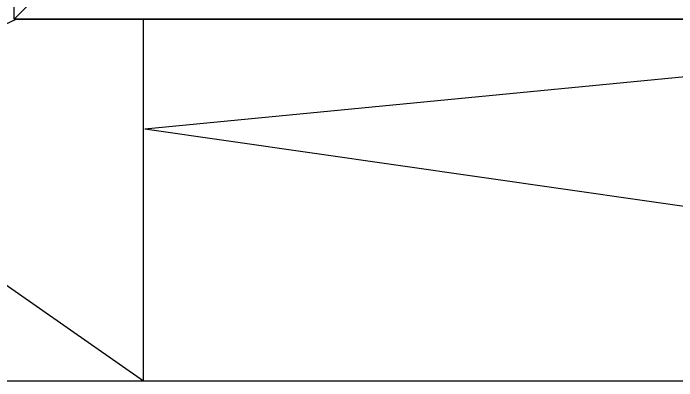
# Model space of a CAD drawing. Header units: metres. Extents: x -220 to 294, y -29 to 18.
# Drawn here: x -184.008 to -182.633, y 6.374 to 7.136 of the extents above; entities that cross this region are included whole.
import ezdxf

# ---------------------------------------------------------------- set-up
doc = ezdxf.new("R2010")
doc.units = ezdxf.units.M
doc.header["$MEASUREMENT"] = 0
for name, color, linetype in [('Cizgi', 7, 'Continuous'), ('Olculendirme', 7, 'Continuous'), ('Rota', 7, 'Continuous')]:
    doc.layers.add(name, color=color, linetype=linetype)

msp = doc.modelspace()

# ---------------------------------------------------------------- linework, layer by layer
at = {"layer": 'Cizgi', "color": 28, "linetype": 'Continuous', "lineweight": -3}
for points in [[(-184.4862, 6.8967), (-184.0017, 7.1237)], [(-183.738, 6.3737), (-183.738, 7.1237)], [(-183.735, 6.8967), (-181.387, 7.1237)], [(-184.4862, 6.8967), (-183.738, 6.3737)], [(-183.735, 6.8967), (-180.0939, 6.3737)]]:
    msp.add_lwpolyline(points, dxfattribs=at)
at = {"layer": 'Olculendirme', "color": 158, "linetype": 'Continuous', "lineweight": -3}
msp.add_lwpolyline([(-184.508, 6.3737), (-178.847, 6.3737)], dxfattribs=at)
at = {"layer": 'Rota', "color": 166, "linetype": 'Continuous', "lineweight": -3}
for points in [[(-184.0061, 7.1237), (-184.0061, 9.7987)], [(-182.6686, 8.4612), (-184.0061, 7.1237)], [(-179.4689, 7.1237), (-184.0061, 7.1237)], [(-184.0061, 7.1237), (-179.4689, 7.1237)]]:
    msp.add_lwpolyline(points, dxfattribs=at)

doc.saveas('drawing.dxf')
